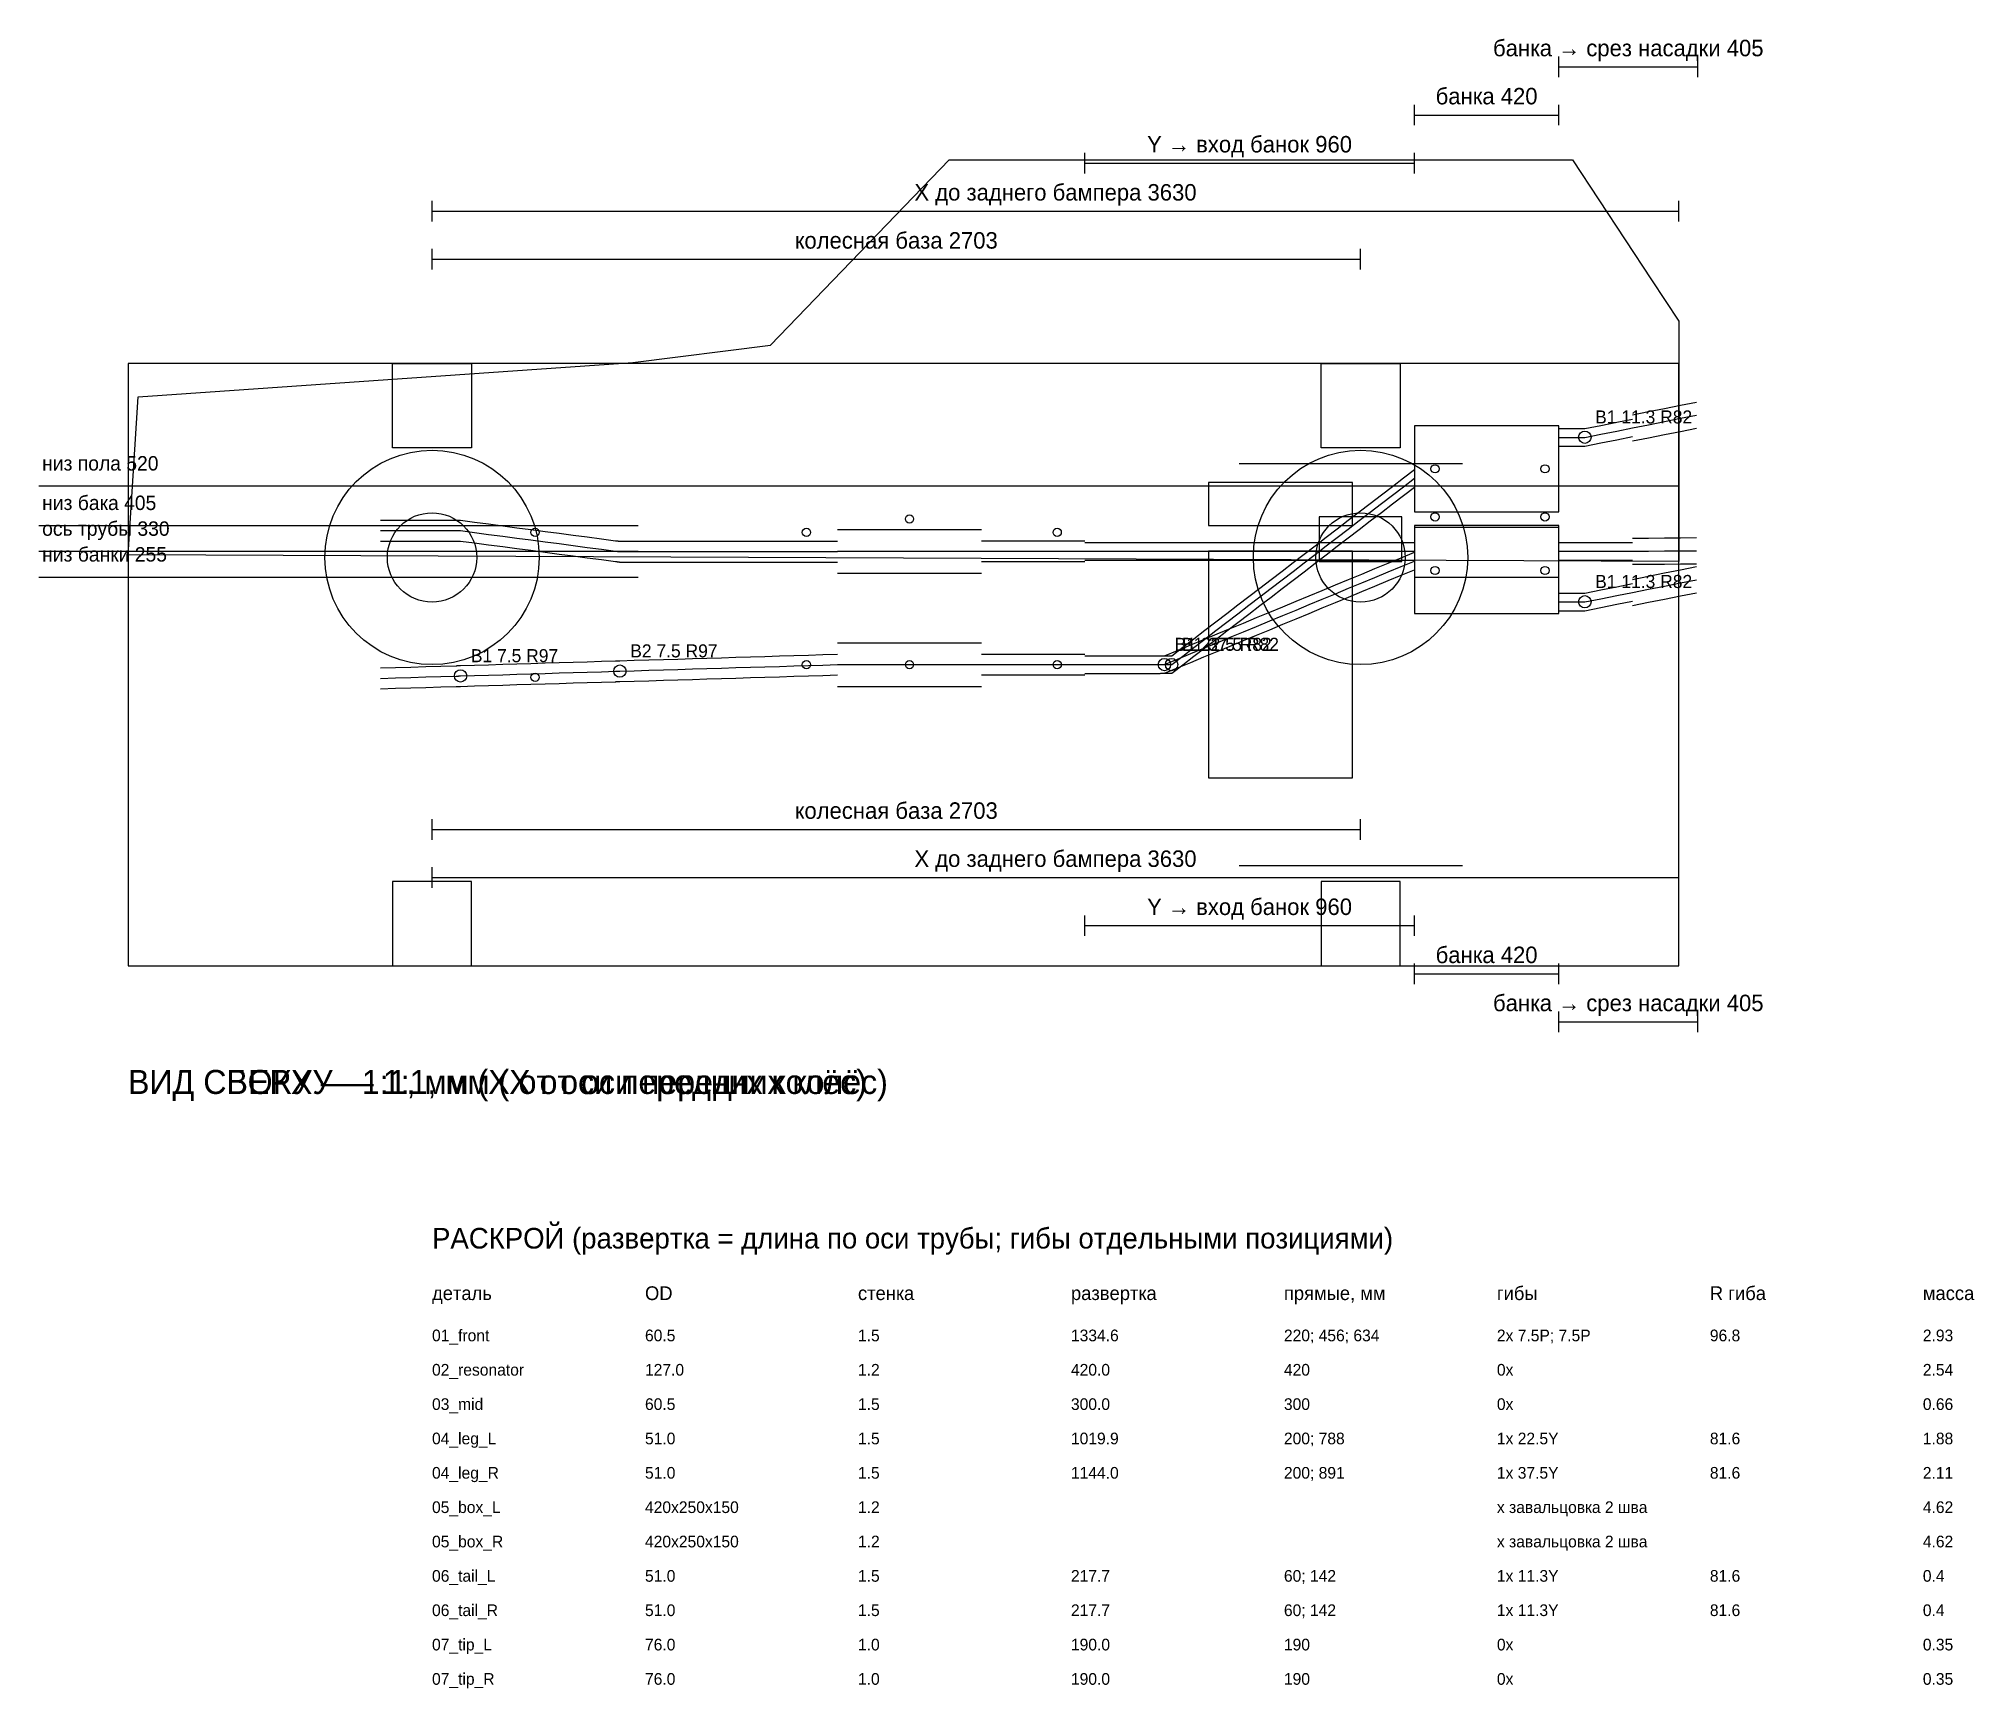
# Model space of a CAD drawing. Header units: millimetres. Extents: x -1145 to 4490, y -2980 to 1822.
import ezdxf
from ezdxf.enums import TextEntityAlignment as Align

# ---------------------------------------------------------------- set-up
doc = ezdxf.new("R2010")
doc.units = ezdxf.units.MM
for name, color, linetype in [('BEND', 2, 'Continuous'), ('BOX', 1, 'Continuous'), ('CAR', 8, 'Continuous'), ('DIM', 5, 'Continuous'), ('HANGER', 6, 'Continuous'), ('PIPE', 3, 'Continuous'), ('RES', 4, 'Continuous'), ('TEXT', 7, 'Continuous')]:
    doc.layers.add(name, color=color, linetype=linetype)

msp = doc.modelspace()

# ---------------------------------------------------------------- linework, layer by layer
at = {"layer": 'BEND'}
for centre in [(3356, 662), (3356, 183), (2132, 0), (2153, 0), (83, -33), (547, -19)]:
    msp.add_circle(centre, 18, dxfattribs=at)
at = {"layer": 'BOX'}
for points in [[(2860, 445), (3280, 445), (3280, 695), (2860, 695)], [(2860, 255), (3280, 255), (3280, 405), (2860, 405)], [(2860, 255), (3280, 255), (3280, 405), (2860, 405)], [(2860, 149), (3280, 149), (3280, 399), (2860, 399)]]:
    msp.add_lwpolyline(points, close=True, dxfattribs=at)
at = {"layer": 'CAR'}
for p, q in [((2350, 585), (3000, 585)), ((-885, 520), (3630, 520)), ((2350, -585), (3000, -585))]:
    msp.add_line(p, q, dxfattribs=at)
for points in [[(-885, 320), (-855, 780), (585, 880), (985, 930), (1505, 1470), (3320, 1470), (3550, 1120), (3630, 1000), (3630, 300)], [(-885, -876.5), (3630, -876.5), (3630, 876.5), (-885, 876.5)], [(-115, 876.5), (115, 876.5), (115, 631.5), (-115, 631.5)], [(2588, 876.5), (2818, 876.5), (2818, 631.5), (2588, 631.5)], [(2260, 405), (2680, 405), (2680, 530), (2260, 530)], [(2583, 300), (2823, 300), (2823, 430), (2583, 430)], [(2260, -330), (2680, -330), (2680, 330), (2260, 330)], [(-115, -876.5), (115, -876.5), (115, -631.5), (-115, -631.5)], [(2588, -876.5), (2818, -876.5), (2818, -631.5), (2588, -631.5)]]:
    msp.add_lwpolyline(points, close=True, dxfattribs=at)
for centre, radius in [((0, 312), 312), ((2703, 312), 312), ((0, 312), 130), ((2703, 312), 130)]:
    msp.add_circle(centre, radius, dxfattribs=at)
at = {"layer": 'DIM'}
for p, q in [((3280, 1710), (3280, 1770)), ((3685, 1710), (3685, 1770)), ((3280, 1740), (3685, 1740)), ((2860, 1570), (2860, 1630)), ((2860, 1600), (3280, 1600)), ((3280, 1570), (3280, 1630)), ((1900, 1430), (1900, 1490)), ((2860, 1430), (2860, 1490)), ((1900, 1460), (2860, 1460)), ((0, 1290), (0, 1350)), ((0, 1320), (3630, 1320)), ((3630, 1290), (3630, 1350)), ((0, 1150), (0, 1210)), ((2703, 1150), (2703, 1210)), ((0, 1180), (2703, 1180)), ((-1145, 520), (600, 520)), ((-1145, 405), (600, 405)), ((-1145, 330), (600, 330)), ((-1145, 255), (600, 255)), ((0, -510), (0, -450)), ((2703, -510), (2703, -450)), ((0, -480), (2703, -480)), ((0, -650), (0, -590)), ((3630, -650), (3630, -590)), ((0, -620), (3630, -620)), ((1900, -790), (1900, -730)), ((2860, -790), (2860, -730)), ((1900, -760), (2860, -760)), ((2860, -930), (2860, -870)), ((2860, -900), (3280, -900)), ((3280, -930), (3280, -870)), ((3280, -1070), (3280, -1010)), ((3685, -1070), (3685, -1010)), ((3280, -1040), (3685, -1040))]:
    msp.add_line(p, q, dxfattribs=at)
at = {"layer": 'HANGER'}
for centre in [(2920, 570), (3240, 570), (300, 385), (1090, 385), (1390, 424), (1820, 385), (2920, 430), (2920, 430), (3240, 430), (3240, 430), (2920, 274), (3240, 274), (1090, 0), (1390, 0), (1820, 0), (300, -37)]:
    msp.add_circle(centre, 12, dxfattribs=at)
at = {"layer": 'PIPE'}
for points in [[(3495, 727.2), (3541.6, 736.4), (3588.2, 745.7), (3634.8, 755), (3681.3, 764.2)], [(3280, 687), (3310, 687), (3340, 687), (3340.7, 687), (3341.3, 687), (3342, 687), (3342.7, 687), (3343.3, 687), (3344, 687), (3344.7, 687), (3345.3, 687), (3346, 687), (3346.7, 687), (3347.3, 687), (3348, 687), (3348.7, 687), (3349.3, 687), (3350, 687), (3350.7, 687), (3351.3, 687), (3352, 687), (3352.7, 687), (3353.4, 687), (3354, 687), (3354.7, 687), (3355.4, 687), (3356, 687), (3402.3, 696.2), (3448.7, 705.5), (3495, 714.7)], [(3280, 661.5), (3310, 661.5), (3340, 661.5), (3340.7, 661.5), (3341.3, 661.5), (3342, 661.5), (3342.7, 661.5), (3343.3, 661.5), (3344, 661.5), (3344.7, 661.5), (3345.3, 661.5), (3346, 661.5), (3346.7, 661.5), (3347.3, 661.5), (3348, 661.5), (3348.7, 661.5), (3349.3, 661.5), (3350, 661.5), (3350.7, 661.5), (3351.3, 661.5), (3352, 661.5), (3352.7, 661.5), (3353.4, 661.5), (3354, 661.5), (3354.7, 661.5), (3355.4, 661.5), (3356, 661.5), (3402.3, 670.7), (3448.7, 680), (3495, 689.2)], [(3495, 689.2), (3541.6, 698.4), (3588.2, 707.7), (3634.8, 717), (3681.3, 726.2)], [(3495, 651.2), (3541.6, 660.4), (3588.2, 669.7), (3634.8, 679), (3681.3, 688.2)], [(3280, 636), (3310, 636), (3340, 636), (3340.7, 636), (3341.3, 636), (3342, 636), (3342.7, 636), (3343.3, 636), (3344, 636), (3344.7, 636), (3345.3, 636), (3346, 636), (3346.7, 636), (3347.3, 636), (3348, 636), (3348.7, 636), (3349.3, 636), (3350, 636), (3350.7, 636), (3351.3, 636), (3352, 636), (3352.7, 636), (3353.4, 636), (3354, 636), (3354.7, 636), (3355.4, 636), (3356, 636), (3402.3, 645.2), (3448.7, 654.5), (3495, 663.7)], [(1900, 25.5), (1940, 25.5), (1980, 25.5), (2020, 25.5), (2060, 25.5), (2100, 25.5), (2102.2, 25.5), (2104.5, 25.5), (2106.7, 25.5), (2108.9, 25.5), (2111.1, 25.5), (2113.4, 25.5), (2115.6, 25.5), (2117.8, 25.5), (2120, 25.5), (2122.3, 25.6), (2124.5, 25.6), (2126.7, 25.6), (2128.9, 25.6), (2131.2, 25.6), (2133.4, 25.6), (2135.6, 25.6), (2137.8, 25.7), (2140.1, 25.7), (2142.3, 25.7), (2144.5, 25.7), (2146.7, 25.7), (2149, 25.8), (2151.2, 25.8), (2153.4, 25.8), (2185.5, 50.5), (2217.6, 75.1), (2249.8, 99.8), (2281.9, 124.4), (2314, 149), (2346.1, 173.7), (2378.2, 198.3), (2410.3, 223), (2442.5, 247.6), (2474.6, 272.3), (2506.7, 296.9), (2538.8, 321.5), (2570.9, 346.2), (2603, 370.8), (2635.2, 395.5), (2667.3, 420.1), (2699.4, 444.8), (2731.5, 469.4), (2763.6, 494.1), (2795.7, 518.7), (2827.8, 543.3), (2860, 568)], [(1900, 0), (1940, 0), (1980, 0), (2020, 0), (2060, 0), (2100, 0), (2102.2, 0), (2104.5, 0), (2106.7, 0), (2108.9, 0), (2111.1, 0), (2113.4, 0), (2115.6, 0), (2117.8, 0), (2120, 0), (2122.3, 0.1), (2124.5, 0.1), (2126.7, 0.1), (2128.9, 0.1), (2131.2, 0.1), (2133.4, 0.1), (2135.6, 0.1), (2137.8, 0.2), (2140.1, 0.2), (2142.3, 0.2), (2144.5, 0.2), (2146.7, 0.2), (2149, 0.3), (2151.2, 0.3), (2153.4, 0.3), (2185.5, 25), (2217.6, 49.6), (2249.8, 74.3), (2281.9, 98.9), (2314, 123.5), (2346.1, 148.2), (2378.2, 172.8), (2410.3, 197.5), (2442.5, 222.1), (2474.6, 246.8), (2506.7, 271.4), (2538.8, 296), (2570.9, 320.7), (2603, 345.3), (2635.2, 370), (2667.3, 394.6), (2699.4, 419.3), (2731.5, 443.9), (2763.6, 468.6), (2795.7, 493.2), (2827.8, 517.8), (2860, 542.5)], [(1900, -25.5), (1940, -25.5), (1980, -25.5), (2020, -25.5), (2060, -25.5), (2100, -25.5), (2102.2, -25.5), (2104.5, -25.5), (2106.7, -25.5), (2108.9, -25.5), (2111.1, -25.5), (2113.4, -25.5), (2115.6, -25.5), (2117.8, -25.5), (2120, -25.5), (2122.3, -25.4), (2124.5, -25.4), (2126.7, -25.4), (2128.9, -25.4), (2131.2, -25.4), (2133.4, -25.4), (2135.6, -25.4), (2137.8, -25.3), (2140.1, -25.3), (2142.3, -25.3), (2144.5, -25.3), (2146.7, -25.3), (2149, -25.2), (2151.2, -25.2), (2153.4, -25.2), (2185.5, -0.5), (2217.6, 24.1), (2249.8, 48.8), (2281.9, 73.4), (2314, 98), (2346.1, 122.7), (2378.2, 147.3), (2410.3, 172), (2442.5, 196.6), (2474.6, 221.3), (2506.7, 245.9), (2538.8, 270.5), (2570.9, 295.2), (2603, 319.8), (2635.2, 344.5), (2667.3, 369.1), (2699.4, 393.8), (2731.5, 418.4), (2763.6, 443.1), (2795.7, 467.7), (2827.8, 492.3), (2860, 517)], [(-150, 420.2), (-106, 420.2), (-62, 420.2), (-18.1, 420.2), (25.9, 420.2), (69.9, 420.2), (70.4, 420.2), (71, 420.2), (71.5, 420.2), (72, 420.2), (72.5, 420.2), (73.1, 420.2), (73.6, 420.2), (74.1, 420.2), (74.7, 420.2), (75.2, 420.2), (75.7, 420.2), (76.2, 420.2), (76.8, 420.2), (77.3, 420.2), (77.8, 420.2), (78.3, 420.2), (78.9, 420.2), (79.4, 420.2), (79.9, 420.2), (80.5, 420.2), (81, 420.2), (81.5, 420.2), (82, 420.2), (82.6, 420.2), (123.6, 414.8), (164.7, 409.4), (205.7, 404), (246.8, 398.6), (287.8, 393.2), (328.9, 387.8), (369.9, 382.4), (411, 377), (452.1, 371.6), (493.1, 366.2), (534.2, 360.8), (534.7, 360.7), (535.2, 360.6), (535.7, 360.5), (536.3, 360.5), (536.8, 360.4), (537.3, 360.3), (537.8, 360.3), (538.3, 360.2), (538.9, 360.1), (539.4, 360.1), (539.9, 360), (540.4, 359.9), (541, 359.9), (541.5, 359.8), (542, 359.7), (542.5, 359.7), (543.1, 359.6), (543.6, 359.5), (544.1, 359.5), (544.6, 359.4), (545.2, 359.3), (545.7, 359.3), (546.2, 359.2), (546.7, 359.1), (588.9, 359.1), (631.2, 359.1), (673.4, 359.1), (715.6, 359.1), (757.8, 359.1), (800, 359.1), (842.3, 359.1), (884.5, 359.1), (926.7, 359.1), (968.9, 359.1), (1011.2, 359.1), (1053.4, 359.1), (1095.6, 359.1), (1137.8, 359.1), (1180, 359.1)], [(-150, 390), (-106, 390), (-62, 390), (-18.1, 390), (25.9, 390), (69.9, 390), (70.4, 390), (71, 390), (71.5, 390), (72, 390), (72.5, 390), (73.1, 390), (73.6, 390), (74.1, 390), (74.7, 390), (75.2, 390), (75.7, 390), (76.2, 390), (76.8, 390), (77.3, 390), (77.8, 390), (78.3, 390), (78.9, 390), (79.4, 390), (79.9, 390), (80.5, 390), (81, 390), (81.5, 390), (82, 390), (82.6, 390), (123.6, 384.6), (164.7, 379.2), (205.7, 373.8), (246.8, 368.4), (287.8, 362.9), (328.9, 357.5), (369.9, 352.1), (411, 346.7), (452.1, 341.3), (493.1, 335.9), (534.2, 330.5), (534.7, 330.4), (535.2, 330.4), (535.7, 330.3), (536.3, 330.2), (536.8, 330.2), (537.3, 330.1), (537.8, 330), (538.3, 330), (538.9, 329.9), (539.4, 329.8), (539.9, 329.7), (540.4, 329.7), (541, 329.6), (541.5, 329.5), (542, 329.5), (542.5, 329.4), (543.1, 329.3), (543.6, 329.3), (544.1, 329.2), (544.6, 329.1), (545.2, 329.1), (545.7, 329), (546.2, 328.9), (546.7, 328.9), (588.9, 328.9), (631.2, 328.9), (673.4, 328.9), (715.6, 328.9), (757.8, 328.9), (800, 328.9), (842.3, 328.9), (884.5, 328.9), (926.7, 328.9), (968.9, 328.9), (1011.2, 328.9), (1053.4, 328.9), (1095.6, 328.9), (1137.8, 328.9), (1180, 328.9)], [(-150, 359.7), (-106, 359.7), (-62, 359.7), (-18.1, 359.7), (25.9, 359.7), (69.9, 359.7), (70.4, 359.7), (71, 359.7), (71.5, 359.7), (72, 359.7), (72.5, 359.7), (73.1, 359.7), (73.6, 359.7), (74.1, 359.7), (74.7, 359.7), (75.2, 359.7), (75.7, 359.7), (76.2, 359.7), (76.8, 359.7), (77.3, 359.7), (77.8, 359.7), (78.3, 359.7), (78.9, 359.7), (79.4, 359.7), (79.9, 359.7), (80.5, 359.7), (81, 359.7), (81.5, 359.7), (82, 359.7), (82.6, 359.7), (123.6, 354.3), (164.7, 348.9), (205.7, 343.5), (246.8, 338.1), (287.8, 332.7), (328.9, 327.3), (369.9, 321.9), (411, 316.5), (452.1, 311.1), (493.1, 305.7), (534.2, 300.3), (534.7, 300.2), (535.2, 300.1), (535.7, 300), (536.3, 300), (536.8, 299.9), (537.3, 299.8), (537.8, 299.8), (538.3, 299.7), (538.9, 299.6), (539.4, 299.6), (539.9, 299.5), (540.4, 299.4), (541, 299.4), (541.5, 299.3), (542, 299.2), (542.5, 299.2), (543.1, 299.1), (543.6, 299), (544.1, 299), (544.6, 298.9), (545.2, 298.8), (545.7, 298.8), (546.2, 298.7), (546.7, 298.6), (588.9, 298.6), (631.2, 298.6), (673.4, 298.6), (715.6, 298.6), (757.8, 298.6), (800, 298.6), (842.3, 298.6), (884.5, 298.6), (926.7, 298.6), (968.9, 298.6), (1011.2, 298.6), (1053.4, 298.6), (1095.6, 298.6), (1137.8, 298.6), (1180, 298.6)], [(1600, 360.2), (1642.9, 360.2), (1685.7, 360.2), (1728.6, 360.2), (1771.4, 360.2), (1814.3, 360.2), (1857.1, 360.2), (1900, 360.2)], [(1900, 355.5), (1940, 355.5), (1980, 355.5), (2020, 355.5), (2060, 355.5), (2100, 355.5), (2101.3, 355.5), (2102.7, 355.5), (2104, 355.5), (2105.3, 355.5), (2106.7, 355.5), (2108, 355.5), (2109.3, 355.5), (2110.7, 355.5), (2112, 355.5), (2113.4, 355.5), (2114.7, 355.5), (2116, 355.5), (2117.4, 355.5), (2118.7, 355.5), (2120, 355.5), (2121.4, 355.5), (2122.7, 355.5), (2124, 355.5), (2125.4, 355.5), (2126.7, 355.5), (2128, 355.5), (2129.4, 355.5), (2130.7, 355.5), (2132, 355.5), (2170.4, 355.5), (2208.7, 355.5), (2247, 355.5), (2285.3, 355.5), (2323.6, 355.5), (2361.9, 355.5), (2400.2, 355.5), (2438.5, 355.5), (2476.9, 355.5), (2515.2, 355.5), (2553.5, 355.5), (2591.8, 355.5), (2630.1, 355.5), (2668.4, 355.5), (2706.7, 355.5), (2745, 355.5), (2783.3, 355.5), (2821.7, 355.5), (2860, 355.5)], [(1900, 355.5), (1940, 355.5), (1980, 355.5), (2020, 355.5), (2060, 355.5), (2100, 355.5), (2102.2, 355.5), (2104.5, 355.5), (2106.7, 355.5), (2108.9, 355.5), (2111.1, 355.5), (2113.4, 355.5), (2115.6, 355.5), (2117.8, 355.5), (2120, 355.5), (2122.3, 355.5), (2124.5, 355.5), (2126.7, 355.5), (2128.9, 355.5), (2131.2, 355.5), (2133.4, 355.5), (2135.6, 355.5), (2137.8, 355.5), (2140.1, 355.5), (2142.3, 355.5), (2144.5, 355.5), (2146.7, 355.5), (2149, 355.5), (2151.2, 355.5), (2153.4, 355.5), (2185.5, 355.5), (2217.6, 355.5), (2249.8, 355.5), (2281.9, 355.5), (2314, 355.5), (2346.1, 355.5), (2378.2, 355.5), (2410.3, 355.5), (2442.5, 355.5), (2474.6, 355.5), (2506.7, 355.5), (2538.8, 355.5), (2570.9, 355.5), (2603, 355.5), (2635.2, 355.5), (2667.3, 355.5), (2699.4, 355.5), (2731.5, 355.5), (2763.6, 355.5), (2795.7, 355.5), (2827.8, 355.5), (2860, 355.5)], [(3280, 355.5), (3310, 355.5), (3340, 355.5), (3340.7, 355.5), (3341.3, 355.5), (3342, 355.5), (3342.7, 355.5), (3343.3, 355.5), (3344, 355.5), (3344.7, 355.5), (3345.3, 355.5), (3346, 355.5), (3346.7, 355.5), (3347.3, 355.5), (3348, 355.5), (3348.7, 355.5), (3349.3, 355.5), (3350, 355.5), (3350.7, 355.5), (3351.3, 355.5), (3352, 355.5), (3352.7, 355.5), (3353.4, 355.5), (3354, 355.5), (3354.7, 355.5), (3355.4, 355.5), (3356, 355.5), (3402.3, 355.5), (3448.7, 355.5), (3495, 355.5)], [(3280, 355.5), (3310, 355.5), (3340, 355.5), (3340.7, 355.5), (3341.3, 355.5), (3342, 355.5), (3342.7, 355.5), (3343.3, 355.5), (3344, 355.5), (3344.7, 355.5), (3345.3, 355.5), (3346, 355.5), (3346.7, 355.5), (3347.3, 355.5), (3348, 355.5), (3348.7, 355.5), (3349.3, 355.5), (3350, 355.5), (3350.7, 355.5), (3351.3, 355.5), (3352, 355.5), (3352.7, 355.5), (3353.4, 355.5), (3354, 355.5), (3354.7, 355.5), (3355.4, 355.5), (3356, 355.5), (3402.3, 355.5), (3448.7, 355.5), (3495, 355.5)], [(3495, 368), (3541.6, 368.4), (3588.2, 368.8), (3634.8, 369.2), (3681.3, 369.7)], [(3495, 368), (3541.6, 368.4), (3588.2, 368.8), (3634.8, 369.2), (3681.3, 369.7)], [(1600, 330), (1642.9, 330), (1685.7, 330), (1728.6, 330), (1771.4, 330), (1814.3, 330), (1857.1, 330), (1900, 330)], [(1600, 299.8), (1642.9, 299.8), (1685.7, 299.8), (1728.6, 299.8), (1771.4, 299.8), (1814.3, 299.8), (1857.1, 299.8), (1900, 299.8)], [(1900, 330), (1940, 330), (1980, 330), (2020, 330), (2060, 330), (2100, 330), (2101.3, 330), (2102.7, 330), (2104, 330), (2105.3, 330), (2106.7, 330), (2108, 330), (2109.3, 330), (2110.7, 330), (2112, 330), (2113.4, 330), (2114.7, 330), (2116, 330), (2117.4, 330), (2118.7, 330), (2120, 330), (2121.4, 330), (2122.7, 330), (2124, 330), (2125.4, 330), (2126.7, 330), (2128, 330), (2129.4, 330), (2130.7, 330), (2132, 330), (2170.4, 330), (2208.7, 330), (2247, 330), (2285.3, 330), (2323.6, 330), (2361.9, 330), (2400.2, 330), (2438.5, 330), (2476.9, 330), (2515.2, 330), (2553.5, 330), (2591.8, 330), (2630.1, 330), (2668.4, 330), (2706.7, 330), (2745, 330), (2783.3, 330), (2821.7, 330), (2860, 330)], [(1900, 330), (1940, 330), (1980, 330), (2020, 330), (2060, 330), (2100, 330), (2102.2, 330), (2104.5, 330), (2106.7, 330), (2108.9, 330), (2111.1, 330), (2113.4, 330), (2115.6, 330), (2117.8, 330), (2120, 330), (2122.3, 330), (2124.5, 330), (2126.7, 330), (2128.9, 330), (2131.2, 330), (2133.4, 330), (2135.6, 330), (2137.8, 330), (2140.1, 330), (2142.3, 330), (2144.5, 330), (2146.7, 330), (2149, 330), (2151.2, 330), (2153.4, 330), (2185.5, 330), (2217.6, 330), (2249.8, 330), (2281.9, 330), (2314, 330), (2346.1, 330), (2378.2, 330), (2410.3, 330), (2442.5, 330), (2474.6, 330), (2506.7, 330), (2538.8, 330), (2570.9, 330), (2603, 330), (2635.2, 330), (2667.3, 330), (2699.4, 330), (2731.5, 330), (2763.6, 330), (2795.7, 330), (2827.8, 330), (2860, 330)], [(1900, 25.5), (1940, 25.5), (1980, 25.5), (2020, 25.5), (2060, 25.5), (2100, 25.5), (2101.3, 25.5), (2102.7, 25.5), (2104, 25.5), (2105.3, 25.5), (2106.7, 25.5), (2108, 25.5), (2109.3, 25.5), (2110.7, 25.5), (2112, 25.5), (2113.4, 25.5), (2114.7, 25.5), (2116, 25.5), (2117.4, 25.5), (2118.7, 25.5), (2120, 25.5), (2121.4, 25.6), (2122.7, 25.6), (2124, 25.6), (2125.4, 25.6), (2126.7, 25.6), (2128, 25.6), (2129.4, 25.6), (2130.7, 25.6), (2132, 25.6), (2170.4, 41.5), (2208.7, 57.4), (2247, 73.2), (2285.3, 89.1), (2323.6, 105), (2361.9, 120.8), (2400.2, 136.7), (2438.5, 152.6), (2476.9, 168.4), (2515.2, 184.3), (2553.5, 200.2), (2591.8, 216), (2630.1, 231.9), (2668.4, 247.8), (2706.7, 263.7), (2745, 279.5), (2783.3, 295.4), (2821.7, 311.3), (2860, 327.1)], [(1900, 304.5), (1940, 304.5), (1980, 304.5), (2020, 304.5), (2060, 304.5), (2100, 304.5), (2101.3, 304.5), (2102.7, 304.5), (2104, 304.5), (2105.3, 304.5), (2106.7, 304.5), (2108, 304.5), (2109.3, 304.5), (2110.7, 304.5), (2112, 304.5), (2113.4, 304.5), (2114.7, 304.5), (2116, 304.5), (2117.4, 304.5), (2118.7, 304.5), (2120, 304.5), (2121.4, 304.5), (2122.7, 304.5), (2124, 304.5), (2125.4, 304.5), (2126.7, 304.5), (2128, 304.5), (2129.4, 304.5), (2130.7, 304.5), (2132, 304.5), (2170.4, 304.5), (2208.7, 304.5), (2247, 304.5), (2285.3, 304.5), (2323.6, 304.5), (2361.9, 304.5), (2400.2, 304.5), (2438.5, 304.5), (2476.9, 304.5), (2515.2, 304.5), (2553.5, 304.5), (2591.8, 304.5), (2630.1, 304.5), (2668.4, 304.5), (2706.7, 304.5), (2745, 304.5), (2783.3, 304.5), (2821.7, 304.5), (2860, 304.5)], [(1900, 304.5), (1940, 304.5), (1980, 304.5), (2020, 304.5), (2060, 304.5), (2100, 304.5), (2102.2, 304.5), (2104.5, 304.5), (2106.7, 304.5), (2108.9, 304.5), (2111.1, 304.5), (2113.4, 304.5), (2115.6, 304.5), (2117.8, 304.5), (2120, 304.5), (2122.3, 304.5), (2124.5, 304.5), (2126.7, 304.5), (2128.9, 304.5), (2131.2, 304.5), (2133.4, 304.5), (2135.6, 304.5), (2137.8, 304.5), (2140.1, 304.5), (2142.3, 304.5), (2144.5, 304.5), (2146.7, 304.5), (2149, 304.5), (2151.2, 304.5), (2153.4, 304.5), (2185.5, 304.5), (2217.6, 304.5), (2249.8, 304.5), (2281.9, 304.5), (2314, 304.5), (2346.1, 304.5), (2378.2, 304.5), (2410.3, 304.5), (2442.5, 304.5), (2474.6, 304.5), (2506.7, 304.5), (2538.8, 304.5), (2570.9, 304.5), (2603, 304.5), (2635.2, 304.5), (2667.3, 304.5), (2699.4, 304.5), (2731.5, 304.5), (2763.6, 304.5), (2795.7, 304.5), (2827.8, 304.5), (2860, 304.5)], [(1900, 0), (1940, 0), (1980, 0), (2020, 0), (2060, 0), (2100, 0), (2101.3, 0), (2102.7, 0), (2104, 0), (2105.3, 0), (2106.7, 0), (2108, 0), (2109.3, 0), (2110.7, 0), (2112, 0), (2113.4, 0), (2114.7, 0), (2116, 0), (2117.4, 0), (2118.7, 0), (2120, 0), (2121.4, 0.1), (2122.7, 0.1), (2124, 0.1), (2125.4, 0.1), (2126.7, 0.1), (2128, 0.1), (2129.4, 0.1), (2130.7, 0.1), (2132, 0.1), (2170.4, 16), (2208.7, 31.9), (2247, 47.7), (2285.3, 63.6), (2323.6, 79.5), (2361.9, 95.3), (2400.2, 111.2), (2438.5, 127.1), (2476.9, 142.9), (2515.2, 158.8), (2553.5, 174.7), (2591.8, 190.5), (2630.1, 206.4), (2668.4, 222.3), (2706.7, 238.2), (2745, 254), (2783.3, 269.9), (2821.7, 285.8), (2860, 301.6)], [(3280, 330), (3310, 330), (3340, 330), (3340.7, 330), (3341.3, 330), (3342, 330), (3342.7, 330), (3343.3, 330), (3344, 330), (3344.7, 330), (3345.3, 330), (3346, 330), (3346.7, 330), (3347.3, 330), (3348, 330), (3348.7, 330), (3349.3, 330), (3350, 330), (3350.7, 330), (3351.3, 330), (3352, 330), (3352.7, 330), (3353.4, 330), (3354, 330), (3354.7, 330), (3355.4, 330), (3356, 330), (3402.3, 330), (3448.7, 330), (3495, 330)], [(3280, 330), (3310, 330), (3340, 330), (3340.7, 330), (3341.3, 330), (3342, 330), (3342.7, 330), (3343.3, 330), (3344, 330), (3344.7, 330), (3345.3, 330), (3346, 330), (3346.7, 330), (3347.3, 330), (3348, 330), (3348.7, 330), (3349.3, 330), (3350, 330), (3350.7, 330), (3351.3, 330), (3352, 330), (3352.7, 330), (3353.4, 330), (3354, 330), (3354.7, 330), (3355.4, 330), (3356, 330), (3402.3, 330), (3448.7, 330), (3495, 330)], [(3280, 304.5), (3310, 304.5), (3340, 304.5), (3340.7, 304.5), (3341.3, 304.5), (3342, 304.5), (3342.7, 304.5), (3343.3, 304.5), (3344, 304.5), (3344.7, 304.5), (3345.3, 304.5), (3346, 304.5), (3346.7, 304.5), (3347.3, 304.5), (3348, 304.5), (3348.7, 304.5), (3349.3, 304.5), (3350, 304.5), (3350.7, 304.5), (3351.3, 304.5), (3352, 304.5), (3352.7, 304.5), (3353.4, 304.5), (3354, 304.5), (3354.7, 304.5), (3355.4, 304.5), (3356, 304.5), (3402.3, 304.5), (3448.7, 304.5), (3495, 304.5)], [(3280, 304.5), (3310, 304.5), (3340, 304.5), (3340.7, 304.5), (3341.3, 304.5), (3342, 304.5), (3342.7, 304.5), (3343.3, 304.5), (3344, 304.5), (3344.7, 304.5), (3345.3, 304.5), (3346, 304.5), (3346.7, 304.5), (3347.3, 304.5), (3348, 304.5), (3348.7, 304.5), (3349.3, 304.5), (3350, 304.5), (3350.7, 304.5), (3351.3, 304.5), (3352, 304.5), (3352.7, 304.5), (3353.4, 304.5), (3354, 304.5), (3354.7, 304.5), (3355.4, 304.5), (3356, 304.5), (3402.3, 304.5), (3448.7, 304.5), (3495, 304.5)], [(3495, 330), (3541.6, 330.4), (3588.2, 330.8), (3634.8, 331.2), (3681.3, 331.7)], [(3495, 330), (3541.6, 330.4), (3588.2, 330.8), (3634.8, 331.2), (3681.3, 331.7)], [(3495, 292), (3541.6, 292.4), (3588.2, 292.8), (3634.8, 293.2), (3681.3, 293.7)], [(3495, 292), (3541.6, 292.4), (3588.2, 292.8), (3634.8, 293.2), (3681.3, 293.7)], [(3495, 248.2), (3541.6, 257.4), (3588.2, 266.7), (3634.8, 276), (3681.3, 285.2)], [(1900, -25.5), (1940, -25.5), (1980, -25.5), (2020, -25.5), (2060, -25.5), (2100, -25.5), (2101.3, -25.5), (2102.7, -25.5), (2104, -25.5), (2105.3, -25.5), (2106.7, -25.5), (2108, -25.5), (2109.3, -25.5), (2110.7, -25.5), (2112, -25.5), (2113.4, -25.5), (2114.7, -25.5), (2116, -25.5), (2117.4, -25.5), (2118.7, -25.5), (2120, -25.5), (2121.4, -25.4), (2122.7, -25.4), (2124, -25.4), (2125.4, -25.4), (2126.7, -25.4), (2128, -25.4), (2129.4, -25.4), (2130.7, -25.4), (2132, -25.4), (2170.4, -9.5), (2208.7, 6.4), (2247, 22.2), (2285.3, 38.1), (2323.6, 54), (2361.9, 69.8), (2400.2, 85.7), (2438.5, 101.6), (2476.9, 117.4), (2515.2, 133.3), (2553.5, 149.2), (2591.8, 165), (2630.1, 180.9), (2668.4, 196.8), (2706.7, 212.7), (2745, 228.5), (2783.3, 244.4), (2821.7, 260.3), (2860, 276.1)], [(3280, 208), (3310, 208), (3340, 208), (3340.7, 208), (3341.3, 208), (3342, 208), (3342.7, 208), (3343.3, 208), (3344, 208), (3344.7, 208), (3345.3, 208), (3346, 208), (3346.7, 208), (3347.3, 208), (3348, 208), (3348.7, 208), (3349.3, 208), (3350, 208), (3350.7, 208), (3351.3, 208), (3352, 208), (3352.7, 208), (3353.4, 208), (3354, 208), (3354.7, 208), (3355.4, 208), (3356, 208), (3402.3, 217.2), (3448.7, 226.5), (3495, 235.7)], [(3495, 210.2), (3541.6, 219.4), (3588.2, 228.7), (3634.8, 238), (3681.3, 247.2)], [(3280, 182.5), (3310, 182.5), (3340, 182.5), (3340.7, 182.5), (3341.3, 182.5), (3342, 182.5), (3342.7, 182.5), (3343.3, 182.5), (3344, 182.5), (3344.7, 182.5), (3345.3, 182.5), (3346, 182.5), (3346.7, 182.5), (3347.3, 182.5), (3348, 182.5), (3348.7, 182.5), (3349.3, 182.5), (3350, 182.5), (3350.7, 182.5), (3351.3, 182.5), (3352, 182.5), (3352.7, 182.5), (3353.4, 182.5), (3354, 182.5), (3354.7, 182.5), (3355.4, 182.5), (3356, 182.5), (3402.3, 191.7), (3448.7, 201), (3495, 210.2)], [(3280, 157), (3310, 157), (3340, 157), (3340.7, 157), (3341.3, 157), (3342, 157), (3342.7, 157), (3343.3, 157), (3344, 157), (3344.7, 157), (3345.3, 157), (3346, 157), (3346.7, 157), (3347.3, 157), (3348, 157), (3348.7, 157), (3349.3, 157), (3350, 157), (3350.7, 157), (3351.3, 157), (3352, 157), (3352.7, 157), (3353.4, 157), (3354, 157), (3354.7, 157), (3355.4, 157), (3356, 157), (3402.3, 166.2), (3448.7, 175.5), (3495, 184.7)], [(3495, 172.2), (3541.6, 181.4), (3588.2, 190.7), (3634.8, 200), (3681.3, 209.2)], [(-150, -9.8), (-106, -8.4), (-62, -7.1), (-18.1, -5.8), (25.9, -4.5), (69.9, -3.1), (70.4, -3.1), (71, -3.1), (71.5, -3.1), (72, -3.1), (72.5, -3.1), (73.1, -3), (73.6, -3), (74.1, -3), (74.7, -3), (75.2, -3), (75.7, -3), (76.2, -2.9), (76.8, -2.9), (77.3, -2.9), (77.8, -2.9), (78.3, -2.9), (78.9, -2.9), (79.4, -2.9), (79.9, -2.8), (80.5, -2.8), (81, -2.8), (81.5, -2.8), (82, -2.8), (82.6, -2.8), (123.6, -1.5), (164.7, -0.3), (205.7, 0.9), (246.8, 2.2), (287.8, 3.4), (328.9, 4.7), (369.9, 5.9), (411, 7.1), (452.1, 8.4), (493.1, 9.6), (534.2, 10.8), (534.7, 10.8), (535.2, 10.9), (535.7, 10.9), (536.3, 10.9), (536.8, 10.9), (537.3, 10.9), (537.8, 10.9), (538.3, 11), (538.9, 11), (539.4, 11), (539.9, 11), (540.4, 11), (541, 11), (541.5, 11), (542, 11.1), (542.5, 11.1), (543.1, 11.1), (543.6, 11.1), (544.1, 11.1), (544.6, 11.1), (545.2, 11.2), (545.7, 11.2), (546.2, 11.2), (546.7, 11.2), (588.9, 12.5), (631.2, 13.7), (673.4, 15), (715.6, 16.3), (757.8, 17.6), (800, 18.8), (842.3, 20.1), (884.5, 21.4), (926.7, 22.6), (968.9, 23.9), (1011.2, 25.2), (1053.4, 26.4), (1095.6, 27.7), (1137.8, 29), (1180, 30.3)], [(-150, -40), (-106, -38.7), (-62, -37.4), (-18.1, -36), (25.9, -34.7), (69.9, -33.4), (70.4, -33.4), (71, -33.4), (71.5, -33.3), (72, -33.3), (72.5, -33.3), (73.1, -33.3), (73.6, -33.3), (74.1, -33.3), (74.7, -33.2), (75.2, -33.2), (75.7, -33.2), (76.2, -33.2), (76.8, -33.2), (77.3, -33.2), (77.8, -33.1), (78.3, -33.1), (78.9, -33.1), (79.4, -33.1), (79.9, -33.1), (80.5, -33.1), (81, -33.1), (81.5, -33), (82, -33), (82.6, -33), (123.6, -31.8), (164.7, -30.5), (205.7, -29.3), (246.8, -28.1), (287.8, -26.8), (328.9, -25.6), (369.9, -24.4), (411, -23.1), (452.1, -21.9), (493.1, -20.7), (534.2, -19.4), (534.7, -19.4), (535.2, -19.4), (535.7, -19.4), (536.3, -19.4), (536.8, -19.3), (537.3, -19.3), (537.8, -19.3), (538.3, -19.3), (538.9, -19.3), (539.4, -19.3), (539.9, -19.3), (540.4, -19.2), (541, -19.2), (541.5, -19.2), (542, -19.2), (542.5, -19.2), (543.1, -19.2), (543.6, -19.1), (544.1, -19.1), (544.6, -19.1), (545.2, -19.1), (545.7, -19.1), (546.2, -19.1), (546.7, -19), (588.9, -17.8), (631.2, -16.5), (673.4, -15.2), (715.6, -14), (757.8, -12.7), (800, -11.4), (842.3, -10.2), (884.5, -8.9), (926.7, -7.6), (968.9, -6.3), (1011.2, -5.1), (1053.4, -3.8), (1095.6, -2.5), (1137.8, -1.3), (1180, 0)], [(1600, 30.3), (1642.9, 30.3), (1685.7, 30.3), (1728.6, 30.3), (1771.4, 30.3), (1814.3, 30.3), (1857.1, 30.3), (1900, 30.3)], [(1600, 0), (1642.9, 0), (1685.7, 0), (1728.6, 0), (1771.4, 0), (1814.3, 0), (1857.1, 0), (1900, 0)], [(-150, -70.2), (-106, -68.9), (-62, -67.6), (-18.1, -66.3), (25.9, -65), (69.9, -63.6), (70.4, -63.6), (71, -63.6), (71.5, -63.6), (72, -63.6), (72.5, -63.6), (73.1, -63.5), (73.6, -63.5), (74.1, -63.5), (74.7, -63.5), (75.2, -63.5), (75.7, -63.5), (76.2, -63.4), (76.8, -63.4), (77.3, -63.4), (77.8, -63.4), (78.3, -63.4), (78.9, -63.4), (79.4, -63.4), (79.9, -63.3), (80.5, -63.3), (81, -63.3), (81.5, -63.3), (82, -63.3), (82.6, -63.3), (123.6, -62), (164.7, -60.8), (205.7, -59.6), (246.8, -58.3), (287.8, -57.1), (328.9, -55.8), (369.9, -54.6), (411, -53.4), (452.1, -52.1), (493.1, -50.9), (534.2, -49.7), (534.7, -49.7), (535.2, -49.6), (535.7, -49.6), (536.3, -49.6), (536.8, -49.6), (537.3, -49.6), (537.8, -49.6), (538.3, -49.5), (538.9, -49.5), (539.4, -49.5), (539.9, -49.5), (540.4, -49.5), (541, -49.5), (541.5, -49.5), (542, -49.4), (542.5, -49.4), (543.1, -49.4), (543.6, -49.4), (544.1, -49.4), (544.6, -49.4), (545.2, -49.3), (545.7, -49.3), (546.2, -49.3), (546.7, -49.3), (588.9, -48), (631.2, -46.8), (673.4, -45.5), (715.6, -44.2), (757.8, -42.9), (800, -41.7), (842.3, -40.4), (884.5, -39.1), (926.7, -37.9), (968.9, -36.6), (1011.2, -35.3), (1053.4, -34.1), (1095.6, -32.8), (1137.8, -31.5), (1180, -30.2)], [(1600, -30.2), (1642.9, -30.2), (1685.7, -30.2), (1728.6, -30.2), (1771.4, -30.2), (1814.3, -30.2), (1857.1, -30.2), (1900, -30.2)]]:
    msp.add_lwpolyline(points, dxfattribs=at)
at = {"layer": 'RES'}
for points in [[(1180, 393.5), (1600, 393.5)], [(1180, 330), (1600, 330)], [(1180, 266.5), (1600, 266.5)], [(1180, 63.5), (1600, 63.5)], [(1180, 0), (1600, 0)], [(1180, -63.5), (1600, -63.5)]]:
    msp.add_lwpolyline(points, dxfattribs=at)

# ---------------------------------------------------------------- texts
at = {"layer": 'BEND'}
for s, p in [('B1 11.3 R82', (3386, 702)), ('B1 11.3 R82', (3386, 223)), ('B2 7.5 R97', (577, 21)), ('B1 22.5 R82', (2162, 40)), ('B1 37.5 R82', (2183, 40)), ('B1 7.5 R97', (113, 7))]:
    msp.add_text(s, height=38, dxfattribs=at).set_placement(p)
at = {"layer": 'DIM'}
for s, p in [('банка → срез насадки 405', (3482.5, 1795)), ('банка 420', (3070, 1655)), ('Y → вход банок 960', (2380, 1515)), ('X до заднего бампера 3630', (1815, 1375)), ('колесная база 2703', (1351.5, 1235)), ('колесная база 2703', (1351.5, -425)), ('X до заднего бампера 3630', (1815, -565)), ('Y → вход банок 960', (2380, -705)), ('банка 420', (3070, -845)), ('банка → срез насадки 405', (3482.5, -985))]:
    msp.add_text(s, height=48, dxfattribs=at).set_placement(p, align=Align.MIDDLE_CENTER)
for s, p in [('низ пола 520', (-1135, 565)), ('низ бака 405', (-1135, 450)), ('ось трубы 330', (-1135, 375)), ('низ банки 255', (-1135, 300))]:
    msp.add_text(s, height=42, dxfattribs=at).set_placement(p)
at = {"layer": 'TEXT'}
for s, height, p in [('ВИД СБОКУ — 1:1, мм (X от оси передних колёс)', 70, (-885, -1250)), ('ВИД СВЕРХУ — 1:1, мм (X от оси передних колёс)', 70, (-885, -1250)), ('РАСКРОЙ (развертка = длина по оси трубы; гибы отдельными позициями)', 60, (0, -1700)), ('деталь', 40, (0, -1850)), ('OD', 40, (620, -1850)), ('стенка', 40, (1240, -1850)), ('развертка', 40, (1860, -1850)), ('прямые, мм', 40, (2480, -1850)), ('гибы', 40, (3100, -1850)), ('R гиба', 40, (3720, -1850)), ('масса', 40, (4340, -1850)), ('01_front', 34, (0, -1970)), ('60.5', 34, (620, -1970)), ('1.5', 34, (1240, -1970)), ('1334.6', 34, (1860, -1970)), ('220; 456; 634', 34, (2480, -1970)), ('2x 7.5P; 7.5P', 34, (3100, -1970)), ('96.8', 34, (3720, -1970)), ('2.93', 34, (4340, -1970)), ('02_resonator', 34, (0, -2070)), ('127.0', 34, (620, -2070)), ('1.2', 34, (1240, -2070)), ('420.0', 34, (1860, -2070)), ('420', 34, (2480, -2070)), ('0x ', 34, (3100, -2070)), ('2.54', 34, (4340, -2070)), ('03_mid', 34, (0, -2170)), ('60.5', 34, (620, -2170)), ('1.5', 34, (1240, -2170)), ('300.0', 34, (1860, -2170)), ('300', 34, (2480, -2170)), ('0x ', 34, (3100, -2170)), ('0.66', 34, (4340, -2170)), ('04_leg_L', 34, (0, -2270)), ('51.0', 34, (620, -2270)), ('1.5', 34, (1240, -2270)), ('1019.9', 34, (1860, -2270)), ('200; 788', 34, (2480, -2270)), ('1x 22.5Y', 34, (3100, -2270)), ('81.6', 34, (3720, -2270)), ('1.88', 34, (4340, -2270)), ('04_leg_R', 34, (0, -2370)), ('51.0', 34, (620, -2370)), ('1.5', 34, (1240, -2370)), ('1144.0', 34, (1860, -2370)), ('200; 891', 34, (2480, -2370)), ('1x 37.5Y', 34, (3100, -2370)), ('81.6', 34, (3720, -2370)), ('2.11', 34, (4340, -2370)), ('05_box_L', 34, (0, -2470)), ('420x250x150', 34, (620, -2470)), ('1.2', 34, (1240, -2470)), ('x завальцовка 2 шва', 34, (3100, -2470)), ('4.62', 34, (4340, -2470)), ('05_box_R', 34, (0, -2570)), ('420x250x150', 34, (620, -2570)), ('1.2', 34, (1240, -2570)), ('x завальцовка 2 шва', 34, (3100, -2570)), ('4.62', 34, (4340, -2570)), ('06_tail_L', 34, (0, -2670)), ('51.0', 34, (620, -2670)), ('1.5', 34, (1240, -2670)), ('217.7', 34, (1860, -2670)), ('60; 142', 34, (2480, -2670)), ('1x 11.3Y', 34, (3100, -2670)), ('81.6', 34, (3720, -2670)), ('0.4', 34, (4340, -2670)), ('06_tail_R', 34, (0, -2770)), ('51.0', 34, (620, -2770)), ('1.5', 34, (1240, -2770)), ('217.7', 34, (1860, -2770)), ('60; 142', 34, (2480, -2770)), ('1x 11.3Y', 34, (3100, -2770)), ('81.6', 34, (3720, -2770)), ('0.4', 34, (4340, -2770)), ('07_tip_L', 34, (0, -2870)), ('76.0', 34, (620, -2870)), ('1.0', 34, (1240, -2870)), ('190.0', 34, (1860, -2870)), ('190', 34, (2480, -2870)), ('0x ', 34, (3100, -2870)), ('0.35', 34, (4340, -2870)), ('07_tip_R', 34, (0, -2970)), ('76.0', 34, (620, -2970)), ('1.0', 34, (1240, -2970)), ('190.0', 34, (1860, -2970)), ('190', 34, (2480, -2970)), ('0x ', 34, (3100, -2970)), ('0.35', 34, (4340, -2970))]:
    msp.add_text(s, height=height, dxfattribs=at).set_placement(p)

doc.saveas('drawing.dxf')
